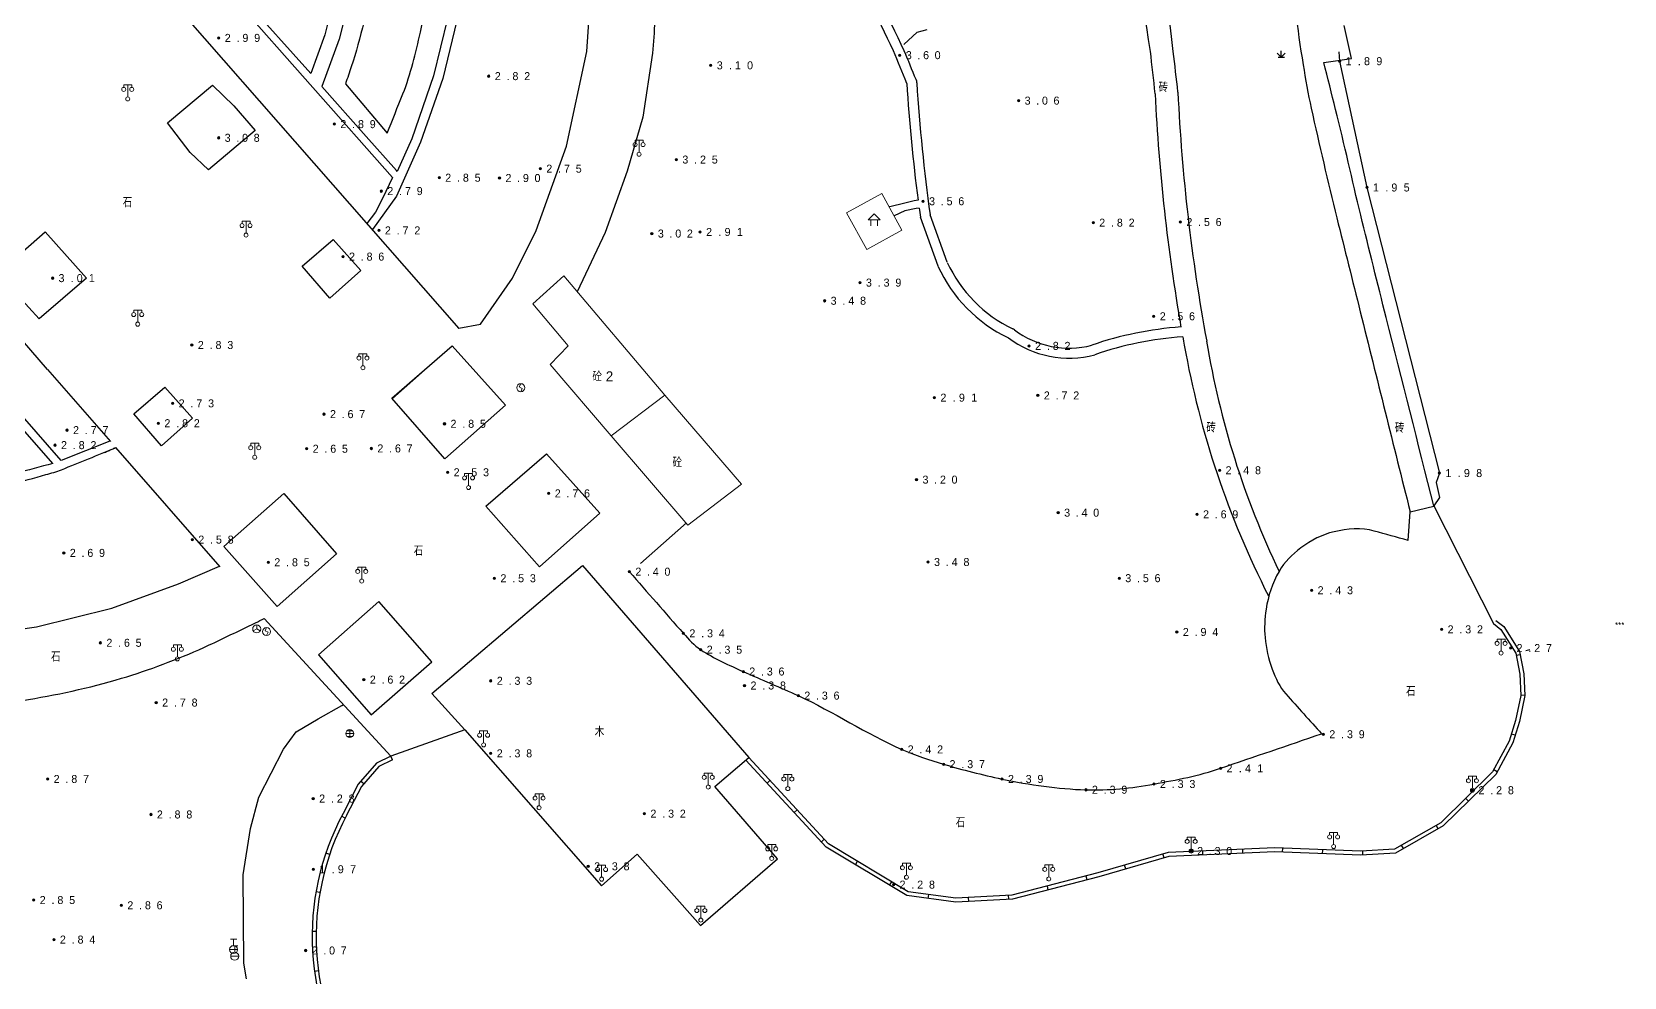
# Model space of a CAD drawing. Header units: metres. Extents: x 342272 to 345188, y 671156 to 672490.
# Drawn here: x 343638.9 to 343837.9, y 671956.2 to 672074.3 of the extents above; entities that cross this region are included whole.
import ezdxf
from ezdxf.enums import TextEntityAlignment as Align

# ---------------------------------------------------------------- set-up
doc = ezdxf.new("R2010")
doc.units = ezdxf.units.M
doc.header["$LTSCALE"] = 0.5
doc.header["$MEASUREMENT"] = 0
for name, color, linetype in [('00-地形', 251, 'Continuous'), ('00-文字', 251, 'Continuous'), ('湖区地形', 251, 'Continuous')]:
    doc.layers.add(name, color=color, linetype=linetype)
doc.layers.add('00-现状标高', color=2, linetype='Continuous', lineweight=0, plot=False)
for name, color, linetype, lineweight in [('公共设施纪念物', 8, 'Continuous', 0), ('普通房屋', 8, 'Continuous', 0), ('通讯及其他管线设施', 252, 'Continuous', 0)]:
    doc.layers.add(name, color=color, linetype=linetype, lineweight=lineweight)
doc.styles.add('Style-MCS_Chinese1 I -0.26180', font='MCS_Chinese1.shx', dxfattribs={"bigfont": 'MCS_Chinese1big.shx'})
doc.styles.add('正等线体2.0', font='MCS_Chinese1.shx', dxfattribs={"height": 2, "bigfont": 'MCS_Chinese1big.shx'})
doc.styles.add('细等线体2.5', font='MCS_Chinese1.shx', dxfattribs={"height": 2.5, "bigfont": 'MCS_Chinese1big.shx'})
doc.styles.add('细等线体3.0', font='MCS_Chinese1.shx', dxfattribs={"height": 3, "bigfont": 'MCS_Chinese1big.shx'})

# ---------------------------------------------------------------- blocks, each defined once
blk = doc.blocks.new('174201')
at = {"layer": '通讯及其他管线设施', "linetype": 'Continuous', "lineweight": 0}
for p, q in [((-1, 0), (1, 0)), ((-0.7, 0.7), (0.7, 0.7)), ((0, -1), (0, 1)), ((-0.7, -0.7), (0.7, -0.7))]:
    blk.add_line(p, q, dxfattribs=at)
blk.add_circle((0, 0), 1, dxfattribs=at)
blk = doc.blocks.new('155210_1')
at = {"layer": '公共设施纪念物', "lineweight": 0}
for p, q in [((-1, 2.9), (-1, 3.5)), ((-1, 3.5), (1, 3.5)), ((0, 0.5), (0, 3.5)), ((1, 3.5), (1, 2.9))]:
    blk.add_line(p, q, dxfattribs=at)
for centre in [(-1, 2.4), (0, 0), (1, 2.4)]:
    blk.add_circle(centre, 0.5, dxfattribs=at)
blk = doc.blocks.new('175200')
at = {"layer": '通讯及其他管线设施', "lineweight": 0}
for p, q in [((-1, 0), (1, 0)), ((-0.8, 2.6), (0.8, 2.6)), ((0, 1), (0, 2.6))]:
    blk.add_line(p, q, dxfattribs=at)
blk.add_circle((0, 0), 1, dxfattribs=at)
blk = doc.blocks.new('174700')
at = {"layer": '通讯及其他管线设施', "linetype": 'Continuous', "lineweight": 0}
for p, q in [((0, 1), (-0.38, 0.18)), ((-0.38, 0.18), (0.38, -0.18)), ((0, -1), (0.38, -0.18))]:
    blk.add_line(p, q, dxfattribs=at)
blk.add_circle((0, 0), 1, dxfattribs=at)
blk = doc.blocks.new('174601')
at = {"layer": '通讯及其他管线设施', "lineweight": 0}
for q in [(-0.87, -0.5), (0, 1), (0.87, -0.5)]:
    blk.add_line((0, 0), q, dxfattribs=at)
blk.add_circle((0, 0), 1, dxfattribs=at)
blk = doc.blocks.new('156602')
at = {"layer": '公共设施纪念物', "lineweight": 0}
for p, q in [((0, 3), (-1.5, 1.5)), ((-1.5, 1.5), (1.5, 1.5)), ((-0.8, 1.5), (-0.8, 0)), ((1.5, 1.5), (0, 3)), ((0.8, 1.5), (0.8, 0))]:
    blk.add_line(p, q, dxfattribs=at)
blk = doc.blocks.new('213400_1')
at = {"layer": '00-现状标高', "linetype": 'Continuous', "lineweight": 0}
h = blk.add_hatch(color=256, dxfattribs=at)
edge = h.paths.add_edge_path()
edge.add_arc((0, 0), 0.3, 0, 360)
blk.add_circle((0, 0), 0.3, dxfattribs=at)

msp = doc.modelspace()

# ---------------------------------------------------------------- linework, layer by layer
at = {"layer": '00-地形', "lineweight": -3}
for p, q in [((343708.26, 672071.9), (343709.14, 672084.97)), ((343749.56, 672074.29), (343750.8, 672074.63)), ((343803.81, 672071), (343802.89, 672075.14)), ((343794.55, 672071.69), (343795.05, 672071.19)), ((343795.05, 672071.88), (343795.05, 672071.99)), ((343795.05, 672071.19), (343795.05, 672071.88)), ((343795.05, 672071.19), (343795.55, 672071.69)), ((343802.25, 672071.86), (343802.33, 672070.67)), ((343794.65, 672071.19), (343795.45, 672071.19)), ((343800.36, 672070.53), (343803.81, 672071)), ((343802.33, 672070.67), (343805.75, 672054.89))]:
    msp.add_line(p, q, dxfattribs=at)
for centre, radius, start, end in [((343422.14, 672018.84), 360.48, 8.4648, 12.2925), ((343364.15, 672022.05), 420.37, 6.8107, 10.0323), ((343665.28, 672077.22), 51.53, 353.8099, 358.3206), ((343364.09, 672022.04), 417.59, 6.1244, 6.858), ((343364.16, 672022.05), 420.36, 6.1128, 6.8107)]:
    msp.add_arc(centre, radius, start, end, dxfattribs=at)
at = {"layer": '公共设施纪念物', "lineweight": 0, "flags": 128}
msp.add_lwpolyline([(343740.74, 672051.71), (343743.26, 672047.14), (343747.64, 672049.55), (343745.13, 672054.12)], close=True, dxfattribs=at)
at = {"layer": '普通房屋', "lineweight": 0, "flags": 128}
for points in [[(343718.01, 672028.93), (343705.4, 672043.83), (343701.53, 672040.33), (343705.93, 672035.08), (343703.69, 672032.75), (343711.31, 672023.82)], [(343727.59, 672017.78), (343720.89, 672012.67), (343711.31, 672023.82), (343718.01, 672028.93), (343727.59, 672017.78)]]:
    msp.add_lwpolyline(points, dxfattribs=at)
at = {"layer": '湖区地形', "lineweight": -3}
for p, q in [((343641.83, 672094.9), (343692.3, 672037.27)), ((343660.29, 672082.96), (343684, 672056.14)), ((343673.77, 672069.15), (343665.35, 672078.6)), ((343676.72, 672078.74), (343675.52, 672073.98)), ((343678.58, 672078.39), (343677.33, 672073.42)), ((343690.88, 672076), (343689.13, 672068.85)), ((343692.04, 672075.77), (343690.27, 672068.51)), ((343675.52, 672073.98), (343673.77, 672069.15)), ((343677.33, 672073.42), (343675.15, 672067.52)), ((343747.88, 672072.77), (343749.56, 672074.29)), ((343705.72, 672060.06), (343708.26, 672071.9)), ((343716.5, 672071.66), (343715.27, 672063.66)), ((343655.86, 672062.95), (343661.48, 672067.68)), ((343661.48, 672067.68), (343664.15, 672065.08)), ((343680.71, 672061.27), (343675.15, 672067.52)), ((343678.12, 672067.85), (343683.33, 672061.68)), ((343689.13, 672068.85), (343686.4, 672060.98)), ((343690.27, 672068.51), (343687.51, 672060.54)), ((343749.49, 672068.18), (343749.41, 672068.37)), ((343749.5, 672067.98), (343749.49, 672068.18)), ((343664.15, 672065.08), (343666.82, 672062.03)), ((343715.27, 672063.66), (343713.31, 672056.91)), ((343658.69, 672059.27), (343655.86, 672062.95)), ((343666.82, 672062.03), (343661, 672057.08)), ((343684.5, 672057.02), (343680.71, 672061.27)), ((343687.51, 672060.54), (343684.49, 672053.82)), ((343686.4, 672060.98), (343684.56, 672056.87)), ((343701.94, 672049.52), (343705.72, 672060.06)), ((343661, 672057.08), (343658.69, 672059.27)), ((343684, 672056.14), (343682.76, 672053.49)), ((343684.56, 672056.87), (343684.5, 672057.02)), ((343713.31, 672056.91), (343710.57, 672049.24)), ((343684.49, 672053.82), (343681.5, 672049.63)), ((343682.76, 672053.49), (343681.86, 672051.81)), ((343805.75, 672054.89), (343814.81, 672019.18)), ((343640.87, 672032.15), (343624.02, 672051.59)), ((343681.86, 672051.81), (343680.79, 672050.4)), ((343746.32, 672052.52), (343746.04, 672052.45)), ((343747.84, 672052.9), (343746.32, 672052.52)), ((343748.03, 672051.95), (343746.66, 672051.33)), ((343749.18, 672053.2), (343747.84, 672052.9)), ((343749.41, 672052.26), (343748.03, 672051.95)), ((343749.67, 672053.31), (343749.18, 672053.2)), ((343749.8, 672052.32), (343749.41, 672052.26)), ((343753.31, 672045.53), (343751.17, 672051.48)), ((343699, 672043.53), (343701.94, 672049.52)), ((343752.16, 672045.06), (343749.96, 672051.18)), ((343634.65, 672044.15), (343640.57, 672049.35)), ((343640.57, 672049.35), (343645.74, 672043.53)), ((343672.69, 672045.03), (343676.59, 672048.38)), ((343676.59, 672048.38), (343680.02, 672044.5)), ((343710.57, 672049.24), (343707.07, 672041.85)), ((343639.84, 672038.47), (343634.65, 672044.15)), ((343645.74, 672043.53), (343639.84, 672038.47)), ((343676.16, 672041.06), (343672.69, 672045.03)), ((343680.02, 672044.5), (343676.16, 672041.06)), ((343694.99, 672037.79), (343699, 672043.53)), ((343692.28, 672037.32), (343694.99, 672037.79)), ((343761.6, 672037.17), (343761.49, 672037.22)), ((343761.7, 672037.09), (343761.6, 672037.17)), ((343642.6, 672020.75), (343630.31, 672034.8)), ((343683.89, 672028.53), (343691.46, 672035.11)), ((343691.46, 672035.11), (343698.1, 672027.67)), ((343640.87, 672032.15), (343648.77, 672023.14)), ((343684, 672028.51), (343688, 672032.07)), ((343641.56, 672020.38), (343632.94, 672030.19)), ((343651.65, 672026.58), (343655.56, 672029.93)), ((343655.56, 672029.93), (343658.99, 672026.05)), ((343690.55, 672020.98), (343683.89, 672028.53)), ((343698.1, 672027.67), (343690.55, 672020.98)), ((343655.12, 672022.61), (343651.65, 672026.58)), ((343658.99, 672026.05), (343655.12, 672022.61)), ((343648.69, 672023.19), (343642.6, 672020.75)), ((343662.46, 672007.47), (343649.42, 672022.39)), ((343695.67, 672015.03), (343703.24, 672021.61)), ((343703.24, 672021.61), (343709.89, 672014.18)), ((343814.81, 672019.18), (343814.42, 672018)), ((343814.42, 672018), (343814.83, 672016.15)), ((343662.91, 672010.02), (343670.43, 672016.65)), ((343670.43, 672016.65), (343677, 672009.08)), ((343814.83, 672016.15), (343814.12, 672015.07)), ((343702.34, 672007.48), (343695.67, 672015.03)), ((343709.89, 672014.18), (343702.34, 672007.48)), ((343810.89, 672010.77), (343811.15, 672014.34)), ((343811.15, 672014.34), (343814.13, 672015.04)), ((343814.12, 672015.07), (343821.57, 672000.36)), ((343714.99, 672007.89), (343720.74, 672012.96)), ((343669.57, 672002.5), (343662.91, 672010.02)), ((343677, 672009.08), (343669.57, 672002.5)), ((343657.25, 672005.35), (343662.37, 672007.54)), ((343688.92, 671991.65), (343707.74, 672007.63)), ((343707.74, 672007.63), (343728.5, 671983.64)), ((343648.93, 672002.3), (343657.25, 672005.35)), ((343639.49, 671999.95), (343648.93, 672002.3)), ((343682.28, 672003.11), (343674.73, 671996.48)), ((343688.91, 671995.57), (343682.28, 672003.11)), ((343630.68, 671998.68), (343639.49, 671999.95)), ((343667.95, 672000.99), (343683.79, 671983.79)), ((343821.56, 672000.36), (343822.49, 671999.65)), ((343821.87, 672000.76), (343822.86, 671999.99)), ((343822.86, 671999.99), (343824.83, 671996.86)), ((343822.49, 671999.65), (343824.36, 671996.68)), ((343674.73, 671996.48), (343681.33, 671988.97)), ((343824.36, 671996.68), (343824.84, 671994.04)), ((343824.91, 671996.45), (343824.42, 671996.36)), ((343824.83, 671996.86), (343825.34, 671994.1)), ((343826.1, 671997.07), (343825.61, 671996.98)), ((343681.33, 671988.97), (343688.91, 671995.57)), ((343824.84, 671994.04), (343824.98, 671991.4)), ((343825.34, 671994.1), (343825.48, 671991.36)), ((343674.7, 671988.48), (343677.67, 671990.14)), ((343677.67, 671990.14), (343677.85, 671990.24)), ((343693.02, 671987.1), (343688.92, 671991.65)), ((343824.98, 671991.4), (343824.32, 671988.25)), ((343825.48, 671991.36), (343824.8, 671988.13)), ((343825.48, 671991.43), (343824.98, 671991.4)), ((343671.95, 671986.85), (343674.7, 671988.48)), ((343824.32, 671988.25), (343823.52, 671985.67)), ((343824.8, 671988.13), (343823.99, 671985.47)), ((343670.38, 671984.65), (343671.95, 671986.85)), ((343693.02, 671987.1), (343683.79, 671983.79)), ((343693.02, 671987.1), (343710.09, 671967.57)), ((343824.27, 671986.4), (343823.79, 671986.55)), ((343667.29, 671978.65), (343670.38, 671984.65)), ((343823.52, 671985.67), (343821.46, 671981.82)), ((343823.99, 671985.47), (343821.87, 671981.51)), ((343681.99, 671982.9), (343679.7, 671980.3)), ((343682.3, 671982.5), (343680.12, 671980.02)), ((343683.79, 671983.79), (343681.99, 671982.9)), ((343684.01, 671983.35), (343682.3, 671982.5)), ((343684.01, 671983.35), (343683.79, 671983.79)), ((343724.27, 671980.02), (343728.5, 671983.64)), ((343738.16, 671972.44), (343728.13, 671983.3)), ((343738.48, 671972.83), (343728.5, 671983.64)), ((343822.04, 671981.84), (343821.6, 671982.07)), ((343679.7, 671980.3), (343677.82, 671976.63)), ((343680.12, 671980.02), (343678.26, 671976.4)), ((343680.39, 671980.33), (343680.01, 671980.66)), ((343732.1, 671970.96), (343724.27, 671980.02)), ((343730.79, 671980.42), (343731.16, 671980.76)), ((343821.46, 671981.82), (343814.97, 671975.48)), ((343821.87, 671981.51), (343815.27, 671975.08)), ((343666.25, 671974.75), (343667.29, 671978.65)), ((343818.44, 671978.17), (343818.09, 671978.53)), ((343678.08, 671976.05), (343677.63, 671976.28)), ((343678.26, 671976.4), (343678.26, 671976.39)), ((343734.19, 671976.74), (343734.55, 671977.08)), ((343665.33, 671968.97), (343666.25, 671974.75)), ((343814.97, 671975.48), (343809.18, 671972.16)), ((343815.27, 671975.08), (343809.33, 671971.67)), ((343814.66, 671974.73), (343814.41, 671975.17)), ((343737.58, 671973.07), (343737.95, 671973.41)), ((343748.26, 671966.36), (343738.16, 671972.44)), ((343748.43, 671966.84), (343738.48, 671972.83)), ((343794.25, 671972.33), (343780.9, 671971.76)), ((343785.26, 671971.45), (343785.24, 671971.95)), ((343790.26, 671971.66), (343790.23, 671972.16)), ((343805, 671971.92), (343794.25, 671972.33)), ((343795.21, 671971.8), (343795.23, 671972.3)), ((343800.21, 671971.6), (343800.23, 671972.1)), ((343809.18, 671972.16), (343805, 671971.92)), ((343805.25, 671971.43), (343805.22, 671971.93)), ((343810.33, 671972.24), (343810.08, 671972.68)), ((343676.15, 671971.52), (343675.67, 671971.68)), ((343710.09, 671967.57), (343714.58, 671971.54)), ((343714.58, 671971.54), (343722.47, 671962.61)), ((343722.47, 671962.61), (343732.1, 671970.96)), ((343741.83, 671970.23), (343742.09, 671970.66)), ((343780.9, 671971.76), (343772.13, 671969.19)), ((343780.98, 671971.26), (343772.27, 671968.71)), ((343775.61, 671969.69), (343775.47, 671970.17)), ((343780.41, 671971.1), (343780.27, 671971.58)), ((343794.25, 671971.83), (343780.98, 671971.26)), ((343805.01, 671971.42), (343794.25, 671971.83)), ((343809.33, 671971.67), (343805.01, 671971.42)), ((343665.42, 671957.93), (343665.33, 671968.97)), ((343746.11, 671967.65), (343746.37, 671968.08)), ((343772.13, 671969.19), (343761.37, 671966.42)), ((343772.27, 671968.71), (343761.45, 671965.92)), ((343770.79, 671968.33), (343770.66, 671968.81)), ((343674.93, 671966.75), (343674.44, 671966.84)), ((343754.38, 671965.53), (343748.26, 671966.36)), ((343754.4, 671966.03), (343748.43, 671966.84)), ((343750.94, 671966), (343751, 671966.49)), ((343761.45, 671965.92), (343754.38, 671965.53)), ((343761.37, 671966.42), (343754.4, 671966.03)), ((343756, 671965.62), (343755.97, 671966.12)), ((343760.99, 671965.9), (343760.96, 671966.4)), ((343765.94, 671967.08), (343765.82, 671967.56)), ((343674.46, 671961.86), (343673.96, 671961.87)), ((343665.74, 671955.94), (343665.42, 671957.93)), ((343674.74, 671956.95), (343674.24, 671956.88))]:
    msp.add_line(p, q, dxfattribs=at)
for centre, radius, start, end in [((343548.72, 671979.85), 218.25, 24.964, 28.5886), ((343550.35, 671979.84), 218, 24.9959, 28.8058), ((343567.48, 671995.29), 194.82, 21.8844, 23.1766), ((343567.48, 671995.29), 196.06, 21.8844, 23.0205), ((343963.97, 672081.31), 216.13, 183.5558, 187.4431), ((343963.98, 672081.31), 214.89, 183.5558, 187.98), ((344013.82, 672077.8), 234.8, 182.7353, 189.8975), ((344013.82, 672077.8), 231.95, 182.7146, 190.4629), ((343963.97, 672081.31), 216.13, 187.7095, 188.0142), ((343768.87, 672052.67), 17.12, 204.6534, 244.4596), ((343768.87, 672052.67), 18.37, 204.4861, 244.4596), ((343768.51, 672046.06), 12.5, 232.8117, 284.9366), ((343768.51, 672046.06), 11.26, 232.8117, 284.7219), ((343785.68, 671993.38), 44.18, 94.0976, 108.9001), ((343785.68, 671993.38), 42.93, 93.9246, 108.9586), ((344013.85, 672077.8), 234.82, 190.2024, 190.4582), ((343890.83, 672052.92), 106.51, 189.3176, 205.6053), ((343894.02, 672055.02), 112.85, 190.1288, 206.9669), ((343706.58, 671961.23), 32.63, 151.8295, 214.5476), ((343706.58, 671961.23), 32.13, 151.8295, 214.5476)]:
    msp.add_arc(centre, radius, start, end, dxfattribs=at)
for points, knots in [([(343825.84, 672216.21), (343826.08, 672214.85), (343826.32, 672213.5), (343826.56, 672212.15), (343826.84, 672210.52), (343826.65, 672208.84), (343826.58, 672207.19), (343826.46, 672204.83), (343826.31, 672202.48), (343825.75, 672200.16), (343824.84, 672196.3), (343822.67, 672192.92), (343821.72, 672189.12), (343820.42, 672183.94), (343819.31, 672178.71), (343817.98, 672173.54), (343814.97, 672161.86), (343812.19, 672150.12), (343808.77, 672138.56), (343807.16, 672133.12), (343805.48, 672127.71), (343803.8, 672122.3), (343802.7, 672118.76), (343801.59, 672115.22), (343800.48, 672111.68), (343799.35, 672108.07), (343798.11, 672104.52), (343796.97, 672100.91), (343796.54, 672099.55), (343796.31, 672098.13), (343796.18, 672096.71), (343795.78, 672092.44), (343795.77, 672088.11), (343796.15, 672083.84), (343796.55, 672079.29), (343797.02, 672074.75), (343797.78, 672070.23), (343798.08, 672068.41), (343798.39, 672066.59), (343798.79, 672064.79), (343799.82, 672060.21), (343800.85, 672055.63), (343801.99, 672051.08), (343802.97, 672047.17), (343803.95, 672043.26), (343804.92, 672039.34), (343807, 672031.01), (343809.07, 672022.68), (343811.15, 672014.34)], [0, 0, 0, 0, 0.019842, 0.019842, 0.019842, 0.043701, 0.043701, 0.043701, 0.077739, 0.077739, 0.077739, 0.134264, 0.134264, 0.134264, 0.211352, 0.211352, 0.211352, 0.385345, 0.385345, 0.385345, 0.467129, 0.467129, 0.467129, 0.520656, 0.520656, 0.520656, 0.575153, 0.575153, 0.575153, 0.595684, 0.595684, 0.595684, 0.657577, 0.657577, 0.657577, 0.723545, 0.723545, 0.723545, 0.750133, 0.750133, 0.750133, 0.817885, 0.817885, 0.817885, 0.876053, 0.876053, 0.876053, 1, 1, 1, 1]), ([(343682.04, 672092.62), (343682.04, 672091), (343682.04, 672089.38), (343682.03, 672087.76), (343682.03, 672085.82), (343681.76, 672083.88), (343681.51, 672081.95), (343681.23, 672079.79), (343680.9, 672077.65), (343680.39, 672075.53), (343679.95, 672073.66), (343679.45, 672071.8), (343678.84, 672069.99), (343678.6, 672069.27), (343678.36, 672068.56), (343678.12, 672067.85)], [0, 0, 0, 0, 0.1927, 0.1927, 0.1927, 0.423761, 0.423761, 0.423761, 0.682276, 0.682276, 0.682276, 0.910443, 0.910443, 0.910443, 1, 1, 1, 1]), ([(343683.33, 672061.68), (343683.98, 672063.31), (343684.63, 672064.95), (343685.29, 672066.59), (343686.27, 672069.07), (343686.9, 672071.68), (343687.48, 672074.3), (343687.97, 672076.48), (343688.33, 672078.67), (343688.58, 672080.9), (343688.87, 672083.47), (343689.16, 672086.03), (343689.13, 672088.61), (343689.11, 672090.13), (343689.09, 672091.65), (343689.08, 672093.16)], [0, 0, 0, 0, 0.163835, 0.163835, 0.163835, 0.412043, 0.412043, 0.412043, 0.61933, 0.61933, 0.61933, 0.858918, 0.858918, 0.858918, 1, 1, 1, 1]), ([(343814.12, 672015.07), (343812.13, 672022.92), (343810.15, 672030.77), (343808.16, 672038.62), (343807.08, 672042.89), (343806.03, 672047.16), (343804.98, 672051.42), (343803.9, 672055.83), (343802.95, 672060.26), (343801.84, 672064.65), (343801.35, 672066.61), (343800.85, 672068.57), (343800.36, 672070.53)], [0, 0, 0, 0, 0.425261, 0.425261, 0.425261, 0.656017, 0.656017, 0.656017, 0.893951, 0.893951, 0.893951, 1, 1, 1, 1]), ([(343567.55, 672035.84), (343568.2, 672035.21), (343568.85, 672034.58), (343569.51, 672033.95), (343570.98, 672032.53), (343572.66, 672031.33), (343574.32, 672030.11), (343575.94, 672028.91), (343577.59, 672027.76), (343579.31, 672026.69), (343581.36, 672025.4), (343583.47, 672024.23), (343585.63, 672023.12), (343587.44, 672022.21), (343589.26, 672021.36), (343591.15, 672020.63), (343592.65, 672020.06), (343594.16, 672019.56), (343595.69, 672019.09), (343597.66, 672018.49), (343599.63, 672017.95), (343601.64, 672017.47), (343604.92, 672016.68), (343608.24, 672016.18), (343611.58, 672015.9), (343615.57, 672015.56), (343619.59, 672015.59), (343623.58, 672015.85), (343626.29, 672016.03), (343628.99, 672016.29), (343631.68, 672016.82), (343634.73, 672017.41), (343637.71, 672018.14), (343640.69, 672018.99), (343641.35, 672019.18), (343642, 672019.35), (343642.63, 672019.6), (343644.89, 672020.52), (343647.15, 672021.44), (343649.4, 672022.35)], [0, 0, 0, 0, 0.030928, 0.030928, 0.030928, 0.100836, 0.100836, 0.100836, 0.169593, 0.169593, 0.169593, 0.252054, 0.252054, 0.252054, 0.320864, 0.320864, 0.320864, 0.375259, 0.375259, 0.375259, 0.445284, 0.445284, 0.445284, 0.55965, 0.55965, 0.55965, 0.695881, 0.695881, 0.695881, 0.788535, 0.788535, 0.788535, 0.89387, 0.89387, 0.89387, 0.91699, 0.91699, 0.91699, 1, 1, 1, 1]), ([(343641.56, 672020.38), (343638.43, 672019.56), (343635.3, 672018.73), (343632.17, 672017.91), (343629.59, 672017.23), (343626.9, 672017.01), (343624.25, 672016.81), (343620.11, 672016.49), (343615.92, 672016.42), (343611.78, 672016.84), (343608.7, 672017.15), (343605.66, 672017.66), (343602.62, 672018.28), (343600.51, 672018.71), (343598.43, 672019.16), (343596.37, 672019.78), (343594.9, 672020.22), (343593.48, 672020.75), (343592.07, 672021.34), (343590.13, 672022.15), (343588.23, 672023.02), (343586.36, 672023.96), (343584.13, 672025.06), (343581.95, 672026.22), (343579.84, 672027.53), (343578.16, 672028.57), (343576.56, 672029.7), (343574.99, 672030.9), (343573.42, 672032.1), (343571.85, 672033.29), (343570.38, 672034.59), (343569.7, 672035.19), (343569.03, 672035.8), (343568.35, 672036.4)], [0, 0, 0, 0, 0.123431, 0.123431, 0.123431, 0.225033, 0.225033, 0.225033, 0.383472, 0.383472, 0.383472, 0.501289, 0.501289, 0.501289, 0.582954, 0.582954, 0.582954, 0.64114, 0.64114, 0.64114, 0.720958, 0.720958, 0.720958, 0.815398, 0.815398, 0.815398, 0.890464, 0.890464, 0.890464, 0.965502, 0.965502, 0.965502, 1, 1, 1, 1]), ([(343810.89, 672010.77), (343809.48, 672011.16), (343808.08, 672011.55), (343806.67, 672011.94), (343805.06, 672012.39), (343803.3, 672012.22), (343801.65, 672011.84), (343800.14, 672011.5), (343798.82, 672010.81), (343797.51, 672009.84), (343796.37, 672008.99), (343795.49, 672008.11), (343794.78, 672006.89), (343793.91, 672005.37), (343793.42, 672003.82), (343793.15, 672002.16), (343792.97, 672000.99), (343792.91, 671999.78), (343793.03, 671998.61), (343793.17, 671997.28), (343793.43, 671995.97), (343793.92, 671994.68), (343794.36, 671993.54), (343794.83, 671992.44), (343795.62, 671991.57), (343797.11, 671989.91), (343798.6, 671988.25), (343800.09, 671986.6)], [0, 0, 0, 0, 0.107218, 0.107218, 0.107218, 0.230212, 0.230212, 0.230212, 0.342926, 0.342926, 0.342926, 0.441252, 0.441252, 0.441252, 0.5637, 0.5637, 0.5637, 0.650839, 0.650839, 0.650839, 0.749556, 0.749556, 0.749556, 0.836366, 0.836366, 0.836366, 1, 1, 1, 1]), ([(343713.59, 672006.85), (343715.84, 672004.28), (343718.09, 672001.71), (343720.34, 671999.14), (343720.99, 671998.39), (343721.67, 671997.66), (343722.51, 671997.1), (343724.19, 671995.99), (343726.01, 671995.19), (343727.82, 671994.37), (343730.11, 671993.34), (343732.43, 671992.41), (343734.7, 671991.36), (343739.1, 671989.32), (343743.17, 671986.63), (343747.62, 671984.64), (343749.31, 671983.89), (343751.07, 671983.33), (343752.85, 671982.79), (343755.27, 671982.07), (343757.67, 671981.47), (343760.15, 671980.94), (343763.63, 671980.19), (343767.13, 671979.7), (343770.64, 671979.59), (343773.47, 671979.5), (343776.32, 671979.79), (343779.14, 671980.31), (343781.97, 671980.84), (343784.77, 671981.35), (343787.46, 671982.28), (343791.67, 671983.72), (343795.88, 671985.16), (343800.09, 671986.6)], [0, 0, 0, 0, 0.107482, 0.107482, 0.107482, 0.138717, 0.138717, 0.138717, 0.201362, 0.201362, 0.201362, 0.280085, 0.280085, 0.280085, 0.432787, 0.432787, 0.432787, 0.491032, 0.491032, 0.491032, 0.569932, 0.569932, 0.569932, 0.680902, 0.680902, 0.680902, 0.77038, 0.77038, 0.77038, 0.860072, 0.860072, 0.860072, 1, 1, 1, 1])]:
    msp.add_open_spline(points, degree=3, knots=knots, dxfattribs=at)
for points in [[(343648.03, 672021.76), (343648.49, 672021.97), (343648.96, 672022.18), (343649.42, 672022.39)], [(343559.81, 672014.26), (343560.7, 672013.85), (343565.07, 672008.95), (343573.97, 672003.47), (343585.13, 671997.71), (343597.75, 671993.06), (343610.84, 671990.23), (343624.89, 671989.6), (343637.71, 671990.77), (343650.12, 671993.53), (343660.41, 671997.38), (343665.83, 671999.97), (343667.95, 672000.99)]]:
    msp.add_spline(points, degree=3, dxfattribs=at)

# ---------------------------------------------------------------- block references
at = {"layer": '00-现状标高', "lineweight": 0, "xscale": 0.5, "yscale": 0.5, "zscale": 0.5}
for p in [(343662.28, 672073.59), (343747.38, 672071.42), (343723.76, 672070.15), (343802.33, 672070.67), (343696.02, 672068.8), (343762.23, 672065.75), (343676.72, 672062.81), (343662.27, 672061.09), (343719.46, 672058.37), (343689.83, 672056.11), (343697.36, 672056.06), (343702.46, 672057.23), (343682.59, 672054.43), (343805.75, 672054.89), (343750.29, 672053.16), (343682.29, 672049.52), (343771.55, 672050.48), (343782.44, 672050.56), (343716.4, 672049.12), (343722.43, 672049.32), (343677.81, 672046.24), (343641.51, 672043.55), (343742.4, 672042.99), (343737.99, 672040.72), (343779.12, 672038.78), (343658.92, 672035.19), (343763.54, 672035.08), (343656.52, 672027.89), (343751.71, 672028.61), (343764.63, 672028.89), (343675.43, 672026.55), (343643.32, 672024.55), (343654.74, 672025.41), (343690.49, 672025.34), (343641.82, 672022.67), (343673.27, 672022.22), (343681.35, 672022.26), (343787.34, 672019.53), (343690.88, 672019.28), (343749.47, 672018.36), (343814.81, 672019.18), (343703.52, 672016.64), (343767.17, 672014.23), (343784.53, 672014.02), (343658.97, 672010.87), (343642.92, 672009.2), (343668.47, 672008.03), (343750.91, 672008.07), (343696.73, 672006.03), (343713.59, 672006.85), (343774.81, 672006.04), (343798.84, 672004.53), (343815.08, 671999.64), (343647.49, 671997.96), (343720.34, 671999.14), (343782, 671999.31), (343722.51, 671997.1), (343823.7, 671997.31), (343727.82, 671994.37), (343680.41, 671993.36), (343696.27, 671993.21), (343727.98, 671992.62), (343654.46, 671990.49), (343734.7, 671991.36), (343800.3, 671986.54), (343696.27, 671984.14), (343747.62, 671984.64), (343752.85, 671982.79), (343787.46, 671982.28), (343640.9, 671980.95), (343760.15, 671980.94), (343779.14, 671980.31), (343674.08, 671978.49), (343770.64, 671979.59), (343818.94, 671979.53), (343653.8, 671976.5), (343715.47, 671976.6), (343783.79, 671971.93), (343708.44, 671970.02), (343674.1, 671969.65), (343639.16, 671965.8), (343746.6, 671967.73), (343650.11, 671965.15), (343641.68, 671960.86), (343673.14, 671959.5)]:
    msp.add_blockref('213400_1', p, dxfattribs=at)
at = {"layer": '公共设施纪念物', "lineweight": 0, "xscale": 0.5, "yscale": 0.5, "zscale": 0.5}
for name, p in [('155210_1', (343650.9, 672065.95)), ('155210_1', (343714.8, 672059.04)), ('156602', (343744.18, 672050.08)), ('155210_1', (343665.69, 672048.93)), ('155210_1', (343652.15, 672037.8)), ('155210_1', (343680.3, 672032.36)), ('155210_1', (343666.77, 672021.16)), ('155210_1', (343693.49, 672017.38)), ('155210_1', (343680.14, 672005.69)), ('155210_1', (343822.51, 671996.69)), ('155210_1', (343657.11, 671995.96)), ('155210_1', (343695.38, 671985.21)), ('155210_1', (343723.44, 671979.94)), ('155210_1', (343733.39, 671979.74)), ('155210_1', (343818.94, 671979.53)), ('155210_1', (343702.31, 671977.35)), ('155210_1', (343801.59, 671972.5)), ('155210_1', (343731.38, 671971.01)), ('155210_1', (343783.79, 671971.93)), ('155210_1', (343710.12, 671968.42)), ('155210_1', (343748.21, 671968.65)), ('155210_1', (343766, 671968.44)), ('155210_1', (343722.52, 671963.3))]:
    msp.add_blockref(name, p, dxfattribs=at)
at = {"layer": '通讯及其他管线设施', "lineweight": 0, "xscale": 0.5, "yscale": 0.5, "zscale": 0.5}
for name, p in [('174700', (343700.02, 672029.86)), ('174601', (343667.02, 671999.7)), ('174700', (343668.25, 671999.37)), ('174201', (343678.65, 671986.62)), ('175200', (343664.13, 671959.62)), ('175200', (343664.27, 671958.79))]:
    msp.add_blockref(name, p, dxfattribs=at)

# ---------------------------------------------------------------- texts
at = {"layer": '00-地形', "lineweight": -3, "style": '细等线体2.5'}
msp.add_text('砖', height=1.25, dxfattribs=at).set_placement((343779.73, 672066.8))
at = {"layer": '00-文字', "lineweight": -3, "style": '细等线体2.5'}
for p in [(343650.88, 672053.04), (343687.25, 672009.48), (343641.91, 671996.24), (343811.24, 671991.92), (343754.96, 671975.52)]:
    msp.add_text('石', height=1.25, dxfattribs=at).set_placement(p, align=Align.MIDDLE_CENTER)
at = {"layer": '00-文字', "lineweight": -3}
for s, style, p in [('砖', '细等线体2.5', (343785.69, 672024.27)), ('砖', '细等线体2.5', (343809.24, 672024.22)), ('木', '细等线体3.0', (343709.26, 671986.25))]:
    msp.add_text(s, height=1.25, dxfattribs=dict(at, style=style)).set_placement(p)
at = {"layer": '00-文字', "lineweight": -3, "style": 'Style-MCS_Chinese1 I -0.26180', "oblique": -15}
msp.add_text('***', height=0.75, dxfattribs=at).set_placement((343836.89, 672000.2), align=Align.MIDDLE_LEFT)
at = {"layer": '00-文字', "lineweight": 0, "char_height": 1.25, "attachment_point": 5, "line_spacing_factor": 0.722892, "style": '细等线体2.5'}
for s, insert in [('\\T1.403;砼2', (343710.46, 672031.28)), ('\\T1.280;砼', (343719.74, 672020.54))]:
    msp.add_mtext(s, dxfattribs=dict(at, insert=insert))
at = {"layer": '00-现状标高', "lineweight": 0, "char_height": 1, "attachment_point": 4, "line_spacing_factor": 0.722892, "style": '正等线体2.0'}
for s, insert in [('\\T1.979;2.99', (343663.03, 672073.58)), ('\\T1.940;3.60', (343748.13, 672071.42)), ('\\T2.037;3.10', (343724.51, 672070.15)), ('\\T2.069;1.89', (343803.08, 672070.67)), ('\\T1.979;2.82', (343696.77, 672068.8)), ('\\T1.940;3.06', (343762.98, 672065.74)), ('\\T1.952;3.08', (343663.02, 672061.09)), ('\\T1.979;2.89', (343677.47, 672062.8)), ('\\T1.979;2.75', (343703.21, 672057.23)), ('\\T1.979;3.25', (343720.21, 672058.37)), ('\\T1.979;2.85', (343690.58, 672056.1)), ('\\T1.952;2.90', (343698.11, 672056.06)), ('\\T1.979;2.79', (343683.34, 672054.43)), ('\\T1.966;3.56', (343751.04, 672053.16)), ('\\T2.069;1.95', (343806.5, 672054.88)), ('\\T1.979;2.72', (343683.04, 672049.52)), ('\\T1.952;3.02', (343717.15, 672049.12)), ('\\T2.069;2.91', (343723.18, 672049.32)), ('\\T1.979;2.82', (343772.3, 672050.48)), ('\\T1.966;2.56', (343783.19, 672050.56)), ('\\T1.966;2.86', (343678.56, 672046.24)), ('\\T2.037;3.01', (343642.26, 672043.55)), ('\\T1.979;3.39', (343743.15, 672042.99)), ('\\T1.979;3.48', (343738.74, 672040.72)), ('\\T1.966;2.56', (343779.87, 672038.78)), ('\\T1.979;2.83', (343659.67, 672035.19)), ('\\T1.979;2.82', (343764.29, 672035.08)), ('\\T1.979;2.73', (343657.27, 672027.89)), ('\\T2.069;2.91', (343752.46, 672028.61)), ('\\T1.979;2.72', (343765.38, 672028.89)), ('\\T1.979;2.82', (343655.49, 672025.41)), ('\\T1.966;2.67', (343676.18, 672026.55)), ('\\T1.979;2.85', (343691.24, 672025.34)), ('\\T1.979;2.77', (343644.07, 672024.55)), ('\\T1.979;2.82', (343642.57, 672022.67)), ('\\T1.966;2.65', (343674.02, 672022.22)), ('\\T1.966;2.67', (343682.1, 672022.26)), ('\\T1.979;2.53', (343691.63, 672019.28)), ('\\T1.979;2.48', (343788.09, 672019.53)), ('\\T2.069;1.98', (343815.56, 672019.18)), ('\\T1.952;3.20', (343750.22, 672018.36)), ('\\T1.966;2.76', (343704.27, 672016.64)), ('\\T1.952;3.40', (343767.92, 672014.23)), ('\\T1.966;2.69', (343785.28, 672014.02)), ('\\T1.966;2.69', (343643.67, 672009.2)), ('\\T1.979;2.58', (343659.72, 672010.86)), ('\\T1.979;2.85', (343669.22, 672008.03)), ('\\T1.979;3.48', (343751.66, 672008.06)), ('\\T1.979;2.53', (343697.48, 672006.03)), ('\\T1.952;2.40', (343714.34, 672006.85)), ('\\T1.966;3.56', (343775.56, 672006.04)), ('\\T1.979;2.43', (343799.59, 672004.53)), ('\\T1.979;2.94', (343782.75, 671999.31)), ('\\T1.979;2.32', (343815.83, 671999.64)), ('\\T1.966;2.65', (343648.24, 671997.96)), ('\\T1.979;2.34', (343721.09, 671999.14)), ('\\T1.979;2.27', (343824.45, 671997.31)), ('\\T1.979;2.35', (343723.26, 671997.1)), ('\\T1.966;2.62', (343681.16, 671993.36)), ('\\T1.966;2.36', (343728.57, 671994.37)), ('\\T1.979;2.33', (343697.02, 671993.21)), ('\\T1.979;2.38', (343728.73, 671992.62)), ('\\T1.966;2.36', (343735.45, 671991.36)), ('\\T1.979;2.78', (343655.21, 671990.49)), ('\\T1.979;2.39', (343801.05, 671986.53)), ('\\T1.979;2.38', (343697.02, 671984.14)), ('\\T1.979;2.42', (343748.37, 671984.64)), ('\\T1.979;2.37', (343753.6, 671982.79)), ('\\T2.069;2.41', (343788.21, 671982.27)), ('\\T1.979;2.87', (343641.65, 671980.94)), ('\\T1.979;2.39', (343760.9, 671980.94)), ('\\T1.979;2.39', (343771.39, 671979.59)), ('\\T1.979;2.33', (343779.89, 671980.31)), ('\\T1.979;2.28', (343819.69, 671979.53)), ('\\T1.979;2.28', (343674.83, 671978.49)), ('\\T1.979;2.88', (343654.55, 671976.5)), ('\\T1.979;2.32', (343716.22, 671976.6)), ('\\T1.952;2.30', (343784.54, 671971.93)), ('\\T2.069;1.97', (343674.85, 671969.65)), ('\\T1.979;2.38', (343709.19, 671970.02)), ('\\T1.979;2.28', (343747.35, 671967.73)), ('\\T1.979;2.85', (343639.91, 671965.8)), ('\\T1.966;2.86', (343650.86, 671965.15)), ('\\T1.979;2.84', (343642.43, 671960.86)), ('\\T1.952;2.07', (343673.89, 671959.5))]:
    msp.add_mtext(s, dxfattribs=dict(at, insert=insert))

doc.saveas('drawing.dxf')
